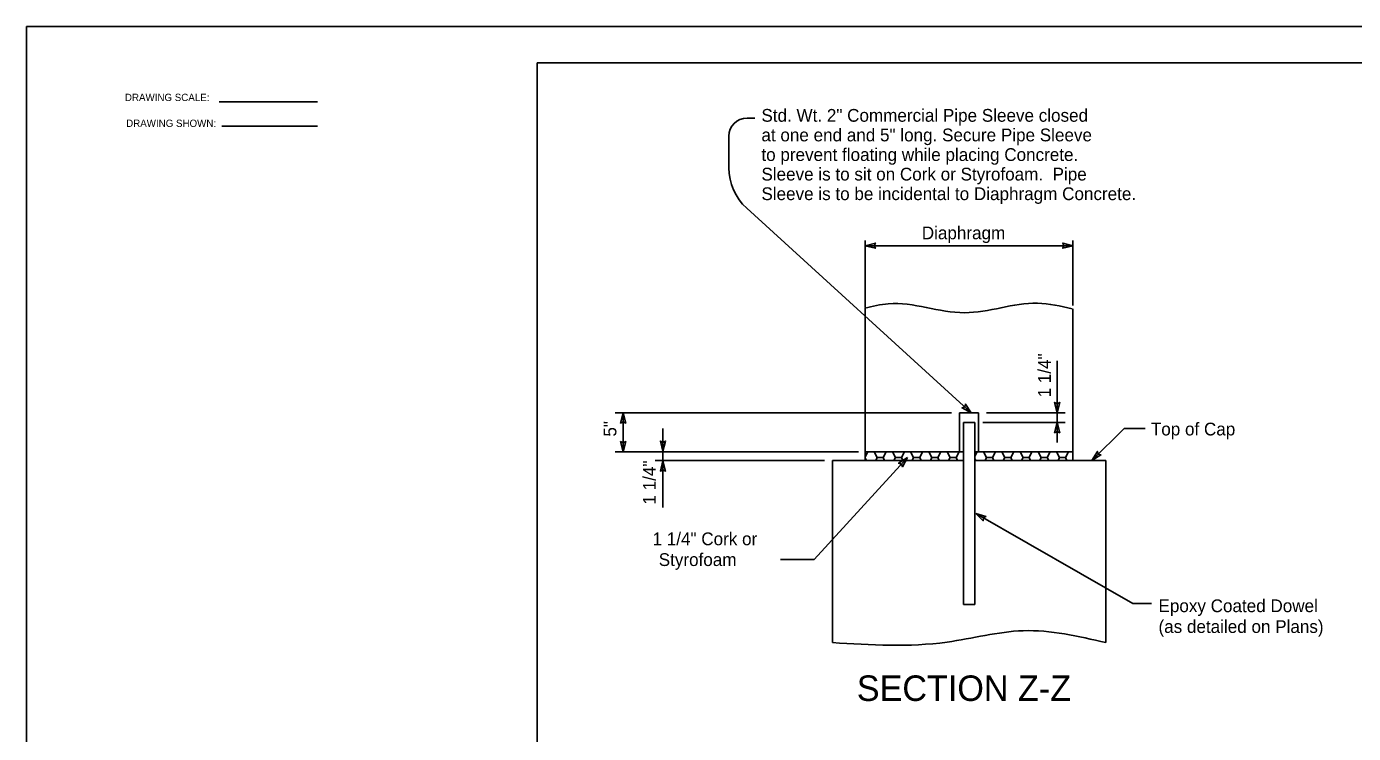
# Model space of a CAD drawing. Extents: x 1000 to 1036.3, y 1000 to 1022.
# Drawn here: x 1000 to 1018.2, y 1012.3 to 1022 of the extents above; entities that cross this region are included whole.
import ezdxf

# ---------------------------------------------------------------- set-up
doc = ezdxf.new("R2010")
doc.units = 0
for name, color, linetype in [('01-Slab', 7, 'Continuous'), ('02-Rebar', 7, 'Continuous'), ('03-Dimensions', 7, 'Continuous'), ('10-Sheet Border', 7, 'Continuous'), ('40-Pattern Areas', 7, 'Continuous'), ('42-Substructures', 7, 'Continuous'), ('S_PL_Dimens_PR', 7, 'Continuous')]:
    doc.layers.add(name, color=color, linetype=linetype)

msp = doc.modelspace()

# ---------------------------------------------------------------- linework, layer by layer
at = {"layer": '01-Slab'}
for p, q in [((1011.501, 1016.048), (1011.501, 1018.138)), ((1014.348, 1016.049), (1014.348, 1018.126)), ((1012.794, 1016.7), (1013.055, 1016.7)), ((1012.794, 1016.167), (1012.794, 1016.7)), ((1013.055, 1016.167), (1013.055, 1016.7)), ((1011.05, 1016.049), (1011.05, 1013.549)), ((1011.05, 1016.049), (1012.847, 1016.049)), ((1011.501, 1016.167), (1012.847, 1016.167)), ((1013.004, 1016.167), (1014.352, 1016.167)), ((1013.004, 1016.049), (1014.8, 1016.049)), ((1014.8, 1016.049), (1014.8, 1013.549))]:
    msp.add_line(p, q, dxfattribs=at)
for points in [[(1011.494, 1018.136), (1011.817, 1018.197), (1012.861, 1018.074), (1013.863, 1018.205), (1014.339, 1018.127)], [(1011.05, 1013.549), (1012.622, 1013.556), (1013.666, 1013.712), (1014.8, 1013.549)]]:
    msp.add_spline(points, degree=3, dxfattribs=at)
at = {"layer": '02-Rebar'}
for p, q in [((1012.847, 1016.57), (1013.004, 1016.57)), ((1012.847, 1016.049), (1012.847, 1016.57)), ((1013.004, 1016.049), (1013.004, 1016.57)), ((1012.847, 1016.049), (1012.847, 1014.07)), ((1013.004, 1016.049), (1013.004, 1016.057)), ((1013.004, 1014.07), (1013.004, 1016.049)), ((1012.847, 1014.07), (1013.004, 1014.07))]:
    msp.add_line(p, q, dxfattribs=at)
at = {"layer": '03-Dimensions'}
for p, q in [((1000, 1000), (1000, 1022)), ((1036, 1022), (1000, 1022)), ((1002.64, 1020.968), (1003.988, 1020.968)), ((1002.68, 1020.633), (1003.988, 1020.633)), ((1009.88, 1020.745), (1009.986, 1020.745)), ((1009.63, 1020.062), (1009.63, 1020.495)), ((1012.955, 1016.7), (1009.875, 1019.507)), ((1011.501, 1018.146), (1011.501, 1019.064)), ((1011.501, 1018.994), (1014.348, 1018.994)), ((1014.348, 1018.174), (1014.348, 1019.064)), ((1014.132, 1017.416), (1014.132, 1016.703)), ((1012.685, 1016.7), (1008.071, 1016.7)), ((1008.181, 1016.167), (1008.181, 1016.7)), ((1013.165, 1016.7), (1014.241, 1016.7)), ((1014.132, 1016.702), (1014.132, 1016.57)), ((1008.727, 1016.173), (1008.727, 1016.484)), ((1013.114, 1016.57), (1014.241, 1016.57)), ((1014.132, 1016.569), (1014.132, 1016.292)), ((1008.618, 1016.167), (1008.071, 1016.167)), ((1011.408, 1016.167), (1008.618, 1016.167)), ((1010.941, 1016.049), (1008.618, 1016.049)), ((1008.727, 1016.043), (1008.727, 1016.169)), ((1008.727, 1015.402), (1008.727, 1016.043))]:
    msp.add_line(p, q, dxfattribs=at)
for points in [[(1014.609, 1016.049), (1015.05, 1016.485), (1015.34, 1016.485)], [(1012.079, 1016.089), (1010.8, 1014.687), (1010.338, 1014.687)], [(1013.016, 1015.321), (1015.168, 1014.087), (1015.428, 1014.087)]]:
    msp.add_lwpolyline(points, dxfattribs=at)
for centre, radius, start, end in [((1009.88, 1020.495), 0.25, 90, 180), ((1010.38, 1020.062), 0.75, 180, 227.6597)]:
    msp.add_arc(centre, radius, start, end, dxfattribs=at)
at = {"layer": '10-Sheet Border'}
for q in [(1035.5, 1021.5), (1007, 1000.5)]:
    msp.add_line((1007, 1021.5), q, dxfattribs=at)
at = {"layer": '40-Pattern Areas'}
for points in [[(1011.537, 1016.167), (1011.501, 1016.096)], [(1011.501, 1016.096), (1011.537, 1016.167)], [(1011.501, 1016.079), (1011.516, 1016.049)], [(1011.516, 1016.049), (1011.501, 1016.079)], [(1011.644, 1016.049), (1011.664, 1016.087), (1011.623, 1016.167)], [(1011.623, 1016.167), (1011.664, 1016.087)], [(1011.705, 1016.087), (1011.664, 1016.087), (1011.644, 1016.049)], [(1011.664, 1016.087), (1011.705, 1016.087)], [(1011.705, 1016.087), (1011.747, 1016.087), (1011.787, 1016.167)], [(1011.766, 1016.049), (1011.747, 1016.087), (1011.705, 1016.087)], [(1011.787, 1016.167), (1011.747, 1016.087), (1011.766, 1016.049)], [(1011.894, 1016.049), (1011.914, 1016.087), (1011.873, 1016.167)], [(1011.873, 1016.167), (1011.914, 1016.087)], [(1011.955, 1016.087), (1011.914, 1016.087), (1011.894, 1016.049)], [(1011.914, 1016.087), (1011.955, 1016.087)], [(1011.955, 1016.087), (1011.997, 1016.087), (1012.037, 1016.167)], [(1012.016, 1016.049), (1011.997, 1016.087), (1011.955, 1016.087)], [(1012.037, 1016.167), (1011.997, 1016.087), (1012.016, 1016.049)], [(1012.144, 1016.049), (1012.164, 1016.087), (1012.123, 1016.167)], [(1012.123, 1016.167), (1012.164, 1016.087)], [(1012.205, 1016.087), (1012.164, 1016.087), (1012.144, 1016.049)], [(1012.164, 1016.087), (1012.205, 1016.087)], [(1012.205, 1016.087), (1012.247, 1016.087), (1012.287, 1016.167)], [(1012.266, 1016.049), (1012.247, 1016.087), (1012.205, 1016.087)], [(1012.287, 1016.167), (1012.247, 1016.087), (1012.266, 1016.049)], [(1012.394, 1016.049), (1012.414, 1016.087), (1012.373, 1016.167)], [(1012.373, 1016.167), (1012.414, 1016.087)], [(1012.455, 1016.087), (1012.414, 1016.087), (1012.394, 1016.049)], [(1012.414, 1016.087), (1012.455, 1016.087)], [(1012.455, 1016.087), (1012.497, 1016.087), (1012.537, 1016.167)], [(1012.516, 1016.049), (1012.497, 1016.087), (1012.455, 1016.087)], [(1012.537, 1016.167), (1012.497, 1016.087), (1012.516, 1016.049)], [(1012.644, 1016.049), (1012.664, 1016.087), (1012.623, 1016.167)], [(1012.623, 1016.167), (1012.664, 1016.087)], [(1012.705, 1016.087), (1012.664, 1016.087), (1012.644, 1016.049)], [(1012.664, 1016.087), (1012.705, 1016.087)], [(1012.705, 1016.087), (1012.747, 1016.087), (1012.787, 1016.167)], [(1012.766, 1016.049), (1012.747, 1016.087), (1012.705, 1016.087)], [(1012.787, 1016.167), (1012.747, 1016.087), (1012.766, 1016.049)], [(1013.004, 1016.102), (1013.037, 1016.167)], [(1013.037, 1016.167), (1013.004, 1016.102)], [(1013.004, 1016.072), (1013.016, 1016.049)], [(1013.016, 1016.049), (1013.005, 1016.072)], [(1013.144, 1016.049), (1013.164, 1016.087), (1013.123, 1016.167)], [(1013.123, 1016.167), (1013.164, 1016.087)], [(1013.205, 1016.087), (1013.164, 1016.087), (1013.144, 1016.049)], [(1013.164, 1016.087), (1013.205, 1016.087)], [(1013.205, 1016.087), (1013.247, 1016.087), (1013.287, 1016.167)], [(1013.266, 1016.049), (1013.247, 1016.087), (1013.205, 1016.087)], [(1013.287, 1016.167), (1013.247, 1016.087), (1013.266, 1016.049)], [(1013.394, 1016.049), (1013.414, 1016.087), (1013.373, 1016.167)], [(1013.373, 1016.167), (1013.414, 1016.087)], [(1013.455, 1016.087), (1013.414, 1016.087), (1013.394, 1016.049)], [(1013.414, 1016.087), (1013.455, 1016.087)], [(1013.455, 1016.087), (1013.497, 1016.087), (1013.537, 1016.167)], [(1013.516, 1016.049), (1013.497, 1016.087), (1013.455, 1016.087)], [(1013.537, 1016.167), (1013.497, 1016.087), (1013.516, 1016.049)], [(1013.644, 1016.049), (1013.664, 1016.087), (1013.623, 1016.167)], [(1013.623, 1016.167), (1013.664, 1016.087)], [(1013.705, 1016.087), (1013.664, 1016.087), (1013.644, 1016.049)], [(1013.664, 1016.087), (1013.705, 1016.087)], [(1013.705, 1016.087), (1013.747, 1016.087), (1013.787, 1016.167)], [(1013.766, 1016.049), (1013.747, 1016.087), (1013.705, 1016.087)], [(1013.787, 1016.167), (1013.747, 1016.087), (1013.766, 1016.049)], [(1013.894, 1016.049), (1013.914, 1016.087), (1013.873, 1016.167)], [(1013.873, 1016.167), (1013.914, 1016.087)], [(1013.955, 1016.087), (1013.914, 1016.087), (1013.894, 1016.049)], [(1013.914, 1016.087), (1013.955, 1016.087)], [(1013.955, 1016.087), (1013.997, 1016.087), (1014.037, 1016.167)], [(1014.016, 1016.049), (1013.997, 1016.087), (1013.955, 1016.087)], [(1014.037, 1016.167), (1013.997, 1016.087), (1014.016, 1016.049)], [(1014.144, 1016.049), (1014.164, 1016.087), (1014.123, 1016.167)], [(1014.123, 1016.167), (1014.164, 1016.087)], [(1014.205, 1016.087), (1014.164, 1016.087), (1014.144, 1016.049)], [(1014.164, 1016.087), (1014.205, 1016.087)], [(1014.205, 1016.087), (1014.247, 1016.087), (1014.287, 1016.167)], [(1014.266, 1016.049), (1014.247, 1016.087), (1014.205, 1016.087)], [(1014.287, 1016.167), (1014.247, 1016.087), (1014.266, 1016.049)]]:
    msp.add_lwpolyline(points, dxfattribs=at)
at = {"layer": 'S_PL_Dimens_PR'}
for points in [[(1011.501, 1018.994), (1011.641, 1019.029), (1011.624, 1018.994), (1011.641, 1018.959)], [(1014.348, 1018.994), (1014.208, 1018.959), (1014.226, 1018.994), (1014.208, 1019.029)], [(1012.955, 1016.7), (1012.828, 1016.769), (1012.865, 1016.783), (1012.875, 1016.821)], [(1014.132, 1016.703), (1014.097, 1016.843), (1014.132, 1016.826), (1014.167, 1016.843)], [(1008.181, 1016.7), (1008.216, 1016.56), (1008.181, 1016.578), (1008.146, 1016.56)], [(1014.132, 1016.569), (1014.167, 1016.429), (1014.132, 1016.446), (1014.097, 1016.429)], [(1008.181, 1016.167), (1008.146, 1016.307), (1008.181, 1016.29), (1008.216, 1016.307)], [(1008.727, 1016.173), (1008.692, 1016.313), (1008.727, 1016.296), (1008.762, 1016.313)], [(1008.727, 1016.043), (1008.762, 1015.903), (1008.727, 1015.921), (1008.692, 1015.903)], [(1012.079, 1016.089), (1012.01, 1015.962), (1011.996, 1015.998), (1011.959, 1016.009)], [(1014.609, 1016.049), (1014.684, 1016.172), (1014.696, 1016.135), (1014.733, 1016.123)], [(1013.016, 1015.321), (1013.155, 1015.281), (1013.122, 1015.26), (1013.12, 1015.221)]]:
    msp.add_lwpolyline(points, close=True, dxfattribs=at)

# ---------------------------------------------------------------- texts
at = {"layer": '03-Dimensions'}
for s, height, p in [('DRAWING SCALE:', 0.1, (1001.349, 1020.978)), ('Std. Wt. 2" Commercial Pipe Sleeve closed', 0.175, (1010.077, 1020.694)), ('DRAWING SHOWN:', 0.1, (1001.366, 1020.623)), ('at one end and 5" long. Secure Pipe Sleeve', 0.175, (1010.077, 1020.425)), ('to prevent floating while placing Concrete.', 0.175, (1010.077, 1020.156)), ('Sleeve is to sit on Cork or Styrofoam.  Pipe', 0.175, (1010.077, 1019.888)), ('Sleeve is to be incidental to Diaphragm Concrete.', 0.175, (1010.077, 1019.619)), ('Diaphragm', 0.175, (1012.276, 1019.082)), ('Top of Cap', 0.175, (1015.417, 1016.391)), ('1 1/4" Cork or', 0.175, (1008.584, 1014.885)), ('Styrofoam', 0.175, (1008.669, 1014.6)), ('Epoxy Coated Dowel', 0.175, (1015.522, 1013.967)), ('(as detailed on Plans)', 0.175, (1015.522, 1013.682))]:
    msp.add_text(s, height=height, dxfattribs=at).set_placement(p)
for s, p in [('1 1/4"', (1014.046, 1016.913)), ('5"', (1008.088, 1016.375)), ('1 1/4"', (1008.629, 1015.443))]:
    msp.add_text(s, height=0.175, rotation=90, dxfattribs=at).set_placement(p)
at = {"layer": '42-Substructures'}
msp.add_text('SECTION Z-Z', height=0.35, dxfattribs=at).set_placement((1011.385, 1012.749))

doc.saveas('drawing.dxf')
